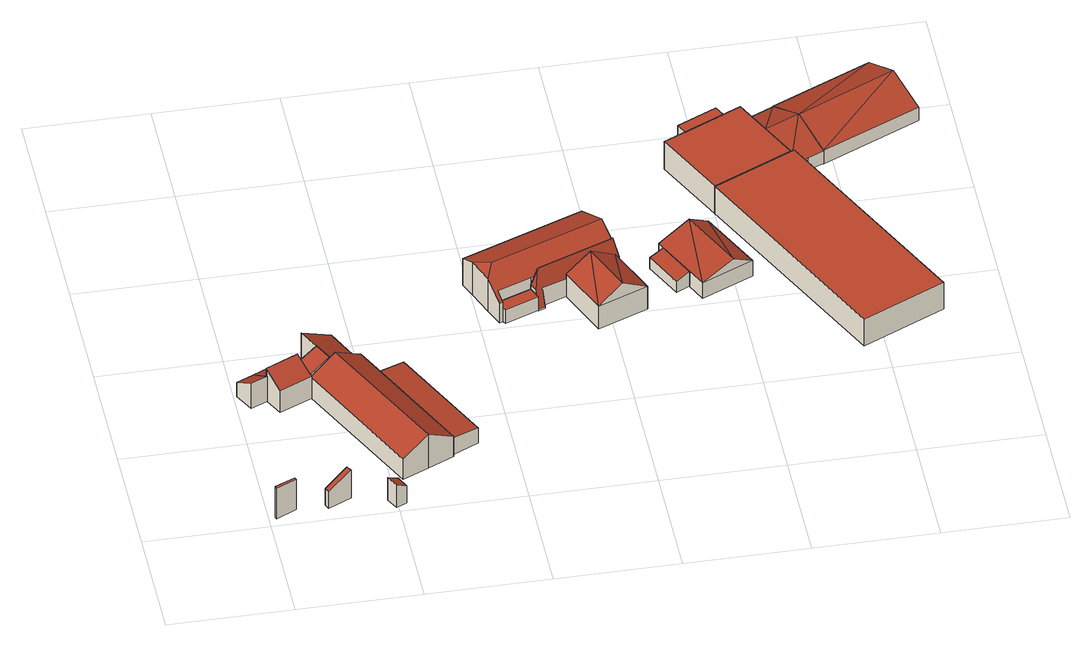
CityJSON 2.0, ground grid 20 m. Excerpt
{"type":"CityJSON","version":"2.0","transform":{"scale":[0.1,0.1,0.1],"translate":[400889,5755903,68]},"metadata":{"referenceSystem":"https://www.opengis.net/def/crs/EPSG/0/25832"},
"CityObjects":{
"building1":{"type":"Building","attributes":{"Gemeindeschluessel":"05515000","Geometrietyp2DReferenz":"3000","function":"51009_1610","roofType":"9999","measuredHeight":6},"geometry":[{"type":"Solid","lod":"2","boundaries":[[[[0,1,2,3]],[[1,4,5,2]],[[0,6,4,1]],[[3,7,6,0]],[[2,5,7,3]],[[4,6,7,5]]]],"semantics":{"surfaces":[{"type":"RoofSurface"},{"type":"WallSurface"},{"type":"GroundSurface"}],"values":[[0,1,1,1,1,2]]}}]},
"building2":{"type":"Building","attributes":{"Gemeindeschluessel":"05515000","Geometrietyp2DReferenz":"3000","function":"51009_1610","roofType":"2100","measuredHeight":5.58},"geometry":[{"type":"Solid","lod":"2","boundaries":[[[[8,9,10,11]],[[12,13,9,8]],[[14,15,13,12]],[[11,10,15,14]],[[12,8,11,14]],[[9,13,15,10]]]],"semantics":{"surfaces":[{"type":"WallSurface"},{"type":"RoofSurface"},{"type":"GroundSurface"}],"values":[[0,0,0,0,1,2]]}}]},
"building3":{"type":"Building","attributes":{"Gemeindeschluessel":"05515000","Geometrietyp2DReferenz":"3000","function":"51009_1610","roofType":"2100","measuredHeight":4.53},"geometry":[{"type":"Solid","lod":"2","boundaries":[[[[16,17,18,19]],[[20,21,17,16]],[[22,23,21,20]],[[19,18,23,22]],[[20,16,19,22]],[[17,21,23,18]]]],"semantics":{"surfaces":[{"type":"WallSurface"},{"type":"RoofSurface"},{"type":"GroundSurface"}],"values":[[0,0,0,0,1,2]]}}]},
"building4":{"type":"Building","attributes":{"Gemeindeschluessel":"05515000","Geometrietyp2DReferenz":"3000","function":"31001_2460"},"children":["building4-1","building4-2","building4-3","building4-4","building4-5"]},
"building4-1":{"type":"BuildingPart","attributes":{"roofType":"2100","measuredHeight":6.25},"parents":["building4"],"geometry":[{"type":"Solid","lod":"2","boundaries":[[[[24,25,26,27,28]],[[28,27,29,30,31]],[[32,33,34,35,24,28,31]],[[26,36,37,38,29,27]],[[25,24,35,39,40]],[[26,25,40,36]],[[39,35,34,41]],[[36,40,39,41,42,37]],[[30,43,32,31]],[[42,41,34,33]],[[29,38,43,30]],[[43,38,37,42,33,32]]]],"semantics":{"surfaces":[{"type":"WallSurface"},{"type":"RoofSurface"},{"type":"GroundSurface"},{"type":"ClosureSurface"}],"values":[[0,0,1,2,0,3,0,3,0,0,3,3]]}}]},
"building4-2":{"type":"BuildingPart","attributes":{"roofType":"2100","measuredHeight":4.7},"parents":["building4"],"geometry":[{"type":"Solid","lod":"2","boundaries":[[[[44,45,46,47,48]],[[48,47,49,50]],[[39,41,44,48,50]],[[46,37,36,49,47]],[[45,44,41,42]],[[37,42,41,39,40,36]],[[37,46,45,42]],[[40,39,50]],[[40,50,49,36]]]],"semantics":{"surfaces":[{"type":"WallSurface"},{"type":"RoofSurface"},{"type":"GroundSurface"},{"type":"ClosureSurface"}],"values":[[0,0,1,2,0,3,3,0,3]]}}]},
"building4-3":{"type":"BuildingPart","attributes":{"roofType":"3100","measuredHeight":6.61},"parents":["building4"],"geometry":[{"type":"Solid","lod":"2","boundaries":[[[[51,52,53,54]],[[55,56,52,51]],[[57,58,56,55]],[[59,60,58,57]],[[61,62,60,59]],[[30,29,62,61]],[[63,64,65,66]],[[67,68,64,63]],[[69,70,68,67]],[[54,53,70,69]],[[66,43,30,61,59,63]],[[57,55,51,54,69,67,63,59]],[[52,56,58,60,62,29,38,65,64,68,70,53]],[[29,30,43,38]],[[38,43,66,65]]]],"semantics":{"surfaces":[{"type":"WallSurface"},{"type":"RoofSurface"},{"type":"GroundSurface"},{"type":"ClosureSurface"}],"values":[[0,0,0,0,0,0,0,0,0,0,1,1,2,3,3]]}}]},
"building4-4":{"type":"BuildingPart","attributes":{"roofType":"2100","measuredHeight":6.16},"parents":["building4"],"geometry":[{"type":"Solid","lod":"2","boundaries":[[[[71,72,46,45]],[[73,74,72,71]],[[75,66,65,74,73]],[[33,76,75,73,71,45,42]],[[72,74,65,38,37,46]],[[32,43,66,75,76]],[[38,65,66,43]],[[32,76,33]],[[38,43,32,33,42,37]],[[42,45,46,37]]]],"semantics":{"surfaces":[{"type":"WallSurface"},{"type":"RoofSurface"},{"type":"GroundSurface"},{"type":"ClosureSurface"}],"values":[[0,0,0,1,2,0,3,0,3,3]]}}]},
"building4-5":{"type":"BuildingPart","attributes":{"roofType":"2100","measuredHeight":4.84},"parents":["building4"],"geometry":[{"type":"Solid","lod":"2","boundaries":[[[[77,78,26,25]],[[79,80,78,77]],[[50,49,80,79]],[[77,25,40,50,79]],[[36,26,78,80,49]],[[36,40,25,26]],[[49,50,40,36]]]],"semantics":{"surfaces":[{"type":"WallSurface"},{"type":"RoofSurface"},{"type":"GroundSurface"},{"type":"ClosureSurface"}],"values":[[0,0,0,1,2,3,3]]}}]},
"building5":{"type":"Building","attributes":{"Gemeindeschluessel":"05515000","Geometrietyp2DReferenz":"3000","function":"51009_1610","roofType":"2100","measuredHeight":6.1},"geometry":[{"type":"Solid","lod":"2","boundaries":[[[[71,81,82,73]],[[83,84,81,71]],[[85,86,84,83]],[[87,88,86,85]],[[75,89,88,87]],[[73,82,89,75]],[[87,85,83,71,73,75]],[[81,84,86,88,89,82]]]],"semantics":{"surfaces":[{"type":"WallSurface"},{"type":"RoofSurface"},{"type":"GroundSurface"}],"values":[[0,0,0,0,0,0,1,2]]}}]},
"building6":{"type":"Building","attributes":{"Gemeindeschluessel":"05515000","Geometrietyp2DReferenz":"3000","function":"31001_2700","roofType":"2100","measuredHeight":3.38},"geometry":[{"type":"Solid","lod":"2","boundaries":[[[[90,91,92,93]],[[94,95,91,90]],[[96,97,95,94]],[[98,99,97,96]],[[93,92,99,98]],[[96,94,90,93,98]],[[91,95,97,99,92]]]],"semantics":{"surfaces":[{"type":"WallSurface"},{"type":"RoofSurface"},{"type":"GroundSurface"}],"values":[[0,0,0,0,0,1,2]]}}]},
"building7":{"type":"Building","attributes":{"Gemeindeschluessel":"05515000","Geometrietyp2DReferenz":"3000","function":"51009_1610","roofType":"1000","measuredHeight":2.67},"geometry":[{"type":"Solid","lod":"2","boundaries":[[[[100,101,102,103]],[[104,105,101,100]],[[106,107,105,104]],[[108,109,107,106]],[[103,102,109,108]],[[106,104,100,103,108]],[[101,105,107,109,102]]]],"semantics":{"surfaces":[{"type":"WallSurface"},{"type":"RoofSurface"},{"type":"GroundSurface"}],"values":[[0,0,0,0,0,1,2]]}}]},
"building8":{"type":"Building","attributes":{"Gemeindeschluessel":"05515000","Geometrietyp2DReferenz":"3000","function":"31001_1000"},"address":[{"country":"Germany","locality":"Münster","thoroughfareNumber":"29","thoroughfareName":"Woestenkamp"}],"children":["building8-1","building8-2","building8-3"]},
"building8-1":{"type":"BuildingPart","attributes":{"roofType":"5000","measuredHeight":7.21},"parents":["building8"],"geometry":[{"type":"Solid","lod":"2","boundaries":[[[[110,111,112,113]],[[114,115,111,110]],[[116,117,115,114]],[[118,119,117,116]],[[120,121,119,118]],[[122,123,124,125]],[[126,127,123,122]],[[113,112,128]],[[125,129,122]],[[120,130,129,125]],[[118,130,120]],[[116,114,110,113,128,126,122,129,130,118]],[[111,115,117,119,121,124,123,127,112]],[[121,120,125,124]],[[127,126,128,112]]]],"semantics":{"surfaces":[{"type":"WallSurface"},{"type":"RoofSurface"},{"type":"GroundSurface"},{"type":"ClosureSurface"}],"values":[[0,0,0,0,0,0,0,0,1,1,1,1,2,3,3]]}}]},
"building8-2":{"type":"BuildingPart","attributes":{"roofType":"9999","measuredHeight":7.7},"parents":["building8"],"geometry":[{"type":"Solid","lod":"2","boundaries":[[[[131,125,124,132,133]],[[134,135,121,120,136]],[[137,138,135,134]],[[139,140,138,137]],[[141,142,140,139]],[[143,144,142,141]],[[145,146,144,143]],[[147,148,146,145]],[[133,132,148,147]],[[141,149,143]],[[139,137,134,136,131,133,149,141]],[[147,145,143,149,133]],[[124,121,135,138,140,142,144,146,148,132]],[[125,131,136,120]],[[121,124,125,120]]]],"semantics":{"surfaces":[{"type":"WallSurface"},{"type":"RoofSurface"},{"type":"GroundSurface"},{"type":"ClosureSurface"}],"values":[[0,0,0,0,0,0,0,0,0,1,1,1,2,0,3]]}}]},
"building8-3":{"type":"BuildingPart","attributes":{"roofType":"3100","measuredHeight":7.12},"parents":["building8"],"geometry":[{"type":"Solid","lod":"2","boundaries":[[[[128,112,150]],[[151,152,127,126,153]],[[154,155,152,151]],[[150,112,155,154]],[[156,157,154]],[[150,154,157]],[[156,151,153]],[[157,156,153]],[[156,154,151]],[[157,153,150]],[[127,152,155,112]],[[128,150,153,126]],[[127,112,128,126]]]],"semantics":{"surfaces":[{"type":"WallSurface"},{"type":"RoofSurface"},{"type":"GroundSurface"},{"type":"ClosureSurface"}],"values":[[0,0,0,0,1,1,1,1,0,0,2,0,3]]}}]},
"building9":{"type":"Building","attributes":{"Gemeindeschluessel":"05515000","Geometrietyp2DReferenz":"3000","function":"31001_2700","roofType":"2100","measuredHeight":2.94},"geometry":[{"type":"Solid","lod":"2","boundaries":[[[[158,159,160,161]],[[162,163,159,158]],[[164,165,163,162]],[[161,160,165,164]],[[162,158,161,164]],[[159,163,165,160]]]],"semantics":{"surfaces":[{"type":"WallSurface"},{"type":"RoofSurface"},{"type":"GroundSurface"}],"values":[[0,0,0,0,1,2]]}}]},
"building10":{"type":"Building","attributes":{"Gemeindeschluessel":"05515000","Geometrietyp2DReferenz":"3000","function":"31001_2460","roofType":"3100","measuredHeight":5.02},"geometry":[{"type":"Solid","lod":"2","boundaries":[[[[166,167,168,169]],[[162,170,167,166]],[[158,171,170,162]],[[172,173,171,158]],[[174,175,173,172]],[[169,168,175,174]],[[169,174,176]],[[177,176,174]],[[176,177,166]],[[177,172,158,162,166]],[[176,166,169]],[[174,172,177]],[[167,170,171,173,175,168]]]],"semantics":{"surfaces":[{"type":"WallSurface"},{"type":"RoofSurface"},{"type":"GroundSurface"}],"values":[[0,0,0,0,0,0,1,1,1,1,0,0,2]]}}]},
"building11":{"type":"Building","attributes":{"Gemeindeschluessel":"05515000","Geometrietyp2DReferenz":"3000","function":"51009_1610","roofType":"1000","measuredHeight":5.36},"geometry":[{"type":"Solid","lod":"2","boundaries":[[[[178,179,180,181]],[[182,183,179,178]],[[184,185,183,182]],[[181,180,185,184]],[[182,178,181,184]],[[179,183,185,180]]]],"semantics":{"surfaces":[{"type":"WallSurface"},{"type":"RoofSurface"},{"type":"GroundSurface"}],"values":[[0,0,0,0,1,2]]}}]},
"building12":{"type":"Building","attributes":{"Gemeindeschluessel":"05515000","Geometrietyp2DReferenz":"3000","function":"31001_2000"},"children":["building12-1","building12-2"]},
"building12-1":{"type":"BuildingPart","attributes":{"roofType":"1000","measuredHeight":5.4},"parents":["building12"],"geometry":[{"type":"Solid","lod":"2","boundaries":[[[[186,187,188,189,190]],[[191,192,193,194,195]],[[190,189,192,191]],[[195,186,190,191]],[[188,193,192,189]],[[187,186,195,194]],[[193,188,187,194]]]],"semantics":{"surfaces":[{"type":"WallSurface"},{"type":"RoofSurface"},{"type":"GroundSurface"},{"type":"ClosureSurface"}],"values":[[0,0,0,1,2,0,3]]}}]},
"building12-2":{"type":"BuildingPart","attributes":{"roofType":"1000","measuredHeight":5.3},"parents":["building12"],"geometry":[{"type":"Solid","lod":"2","boundaries":[[[[196,197,198,199]],[[200,201,197,196]],[[194,193,201,200]],[[199,198,188,187]],[[194,200,196,199,187]],[[197,201,193,188,198]],[[193,194,187,188]]]],"semantics":{"surfaces":[{"type":"WallSurface"},{"type":"RoofSurface"},{"type":"GroundSurface"},{"type":"ClosureSurface"}],"values":[[0,0,0,0,1,2,3]]}}]},
"building13":{"type":"Building","attributes":{"Gemeindeschluessel":"05515000","Geometrietyp2DReferenz":"3000","function":"31001_2460","roofType":"5000","measuredHeight":5.4},"geometry":[{"type":"Solid","lod":"2","boundaries":[[[[202,203,204,205]],[[206,207,203,202]],[[208,209,207,206]],[[210,198,209,208]],[[211,188,198,210]],[[212,189,188,211]],[[205,204,189,212]],[[211,210,208,206,213]],[[213,214,211]],[[214,213,202]],[[202,205,212,214]],[[213,206,202]],[[214,212,211]],[[203,207,209,198,188,189,204]]]],"semantics":{"surfaces":[{"type":"WallSurface"},{"type":"RoofSurface"},{"type":"GroundSurface"}],"values":[[0,0,0,0,0,0,0,1,1,1,1,0,0,2]]}}]},
"building14":{"type":"Building","attributes":{"Gemeindeschluessel":"05515000","Geometrietyp2DReferenz":"3000","function":"31001_1000","roofType":"5000","measuredHeight":5.44},"address":[{"country":"Germany","locality":"Münster","thoroughfareNumber":"25","thoroughfareName":"Woestenkamp"}],"geometry":[{"type":"Solid","lod":"2","boundaries":[[[[215,216,217,218]],[[219,220,216,215]],[[221,222,220,219]],[[218,217,222,221]],[[223,224,215]],[[215,218,223]],[[221,219,224]],[[224,223,221]],[[221,223,218]],[[215,224,219]],[[216,220,222,217]]]],"semantics":{"surfaces":[{"type":"WallSurface"},{"type":"RoofSurface"},{"type":"GroundSurface"}],"values":[[0,0,0,0,1,1,1,1,0,0,2]]}}]}
},
"vertices":[
[11,10,73],[44,26,73],[42,30,73],[9,15,73],[44,26,13],[42,30,13],[11,10,13],[9,15,13],
[126,46,69],[126,46,14],[89,28,14],[89,28,46],[131,37,69],[131,37,14],[93,19,46],[93,19,14],
[195,3,58],[195,3,13],[212,11,13],[212,11,47],[185,23,58],[185,23,13],[203,31,47],[203,31,13],
[48,291,71],[48,291,59],[48,291,10],[63,261,10],[63,261,53],[116,286,10],[116,286,50],[116,286,53],[115,289,54],[114,290,55],[100,319,73],[47,294,73],[47,294,10],[100,319,10],[115,289,10],[47,294,58],[47,294,57],[100,319,58],[100,319,55],[115,289,50],
[103,321,58],[103,321,57],[103,321,10],[89,351,10],[89,351,38],[33,324,10],[33,324,38],
[279,160,50],[279,160,10],[218,290,10],[218,290,50],[301,114,50],[301,114,10],[303,110,50],[303,110,10],[261,90,77],[261,90,10],[218,70,50],[218,70,10],[157,309,77],[157,309,10],[147,304,10],[147,304,70],[196,327,52],[196,327,10],[200,329,50],[200,329,10],
[132,334,72],[132,334,10],[132,335,72],[132,335,10],[147,304,72],[115,289,55],
[21,279,59],[21,279,10],[5,311,38],[5,311,10],
[132,334,11],[132,335,11],[115,368,72],[115,368,11],[166,393,40],[166,393,11],[196,327,41],[196,327,11],[147,304,11],
[263,311,39],[263,311,9],[218,290,9],[218,290,43],[346,136,39],[346,136,9],[301,114,43],[301,114,9],[279,160,43],[279,160,9],
[430,424,40],[430,424,13],[435,409,13],[435,409,40],[485,445,40],[485,445,13],[493,425,40],[493,425,13],[438,403,40],[438,403,13],
[501,435,48],[501,435,12],[541,451,12],[541,451,47],[504,429,15],[504,429,12],[493,425,15],[493,425,12],[491,431,48],[491,431,12],[485,445,48],[485,445,12],[629,486,48],[629,486,12],[624,500,12],[624,500,48],[623,483,48],[623,483,12],[541,451,48],[620,490,84],[495,441,84],
[624,500,62],[611,532,12],[611,532,89],[430,424,62],[430,424,12],[485,445,62],[435,409,51],[435,409,12],[430,407,51],[430,407,12],[418,438,76],[418,438,12],[402,481,76],[402,481,12],[391,507,64],[391,507,12],[590,585,64],[590,585,12],[427,460,89],
[541,451,57],[657,399,57],[657,399,12],[623,483,57],[575,366,57],[575,366,12],[616,383,83],[582,467,83],
[701,505,40],[701,505,11],[678,495,11],[678,495,32],[730,442,40],[730,442,11],[708,431,32],[708,431,11],
[745,411,40],[745,411,10],[829,450,10],[829,450,40],[730,442,10],[701,505,10],[696,516,40],[696,516,10],[780,555,40],[780,555,10],[797,435,60],[748,541,60],
[836,792,62],[836,792,8],[771,761,8],[771,761,62],[844,774,62],[844,774,8],[779,743,62],[779,743,8],
[929,670,62],[929,670,61],[929,670,8],[873,788,8],[873,788,62],[744,727,62],[744,727,8],[800,609,8],[800,609,61],[800,609,62],
[1101,321,61],[1101,321,8],[935,673,8],[935,673,61],[966,257,61],[966,257,8],
[929,814,32],[929,814,8],[903,802,8],[903,802,32],[985,696,32],[985,696,8],[959,684,32],[959,684,8],[935,673,32],[929,670,32],[873,788,32],[957,755,62],[901,729,62],
[1091,890,33],[1091,890,7],[929,814,7],[929,814,33],[1146,771,33],[1146,771,7],[985,696,33],[985,696,7],[957,755,61],[1118,831,61]
]}
